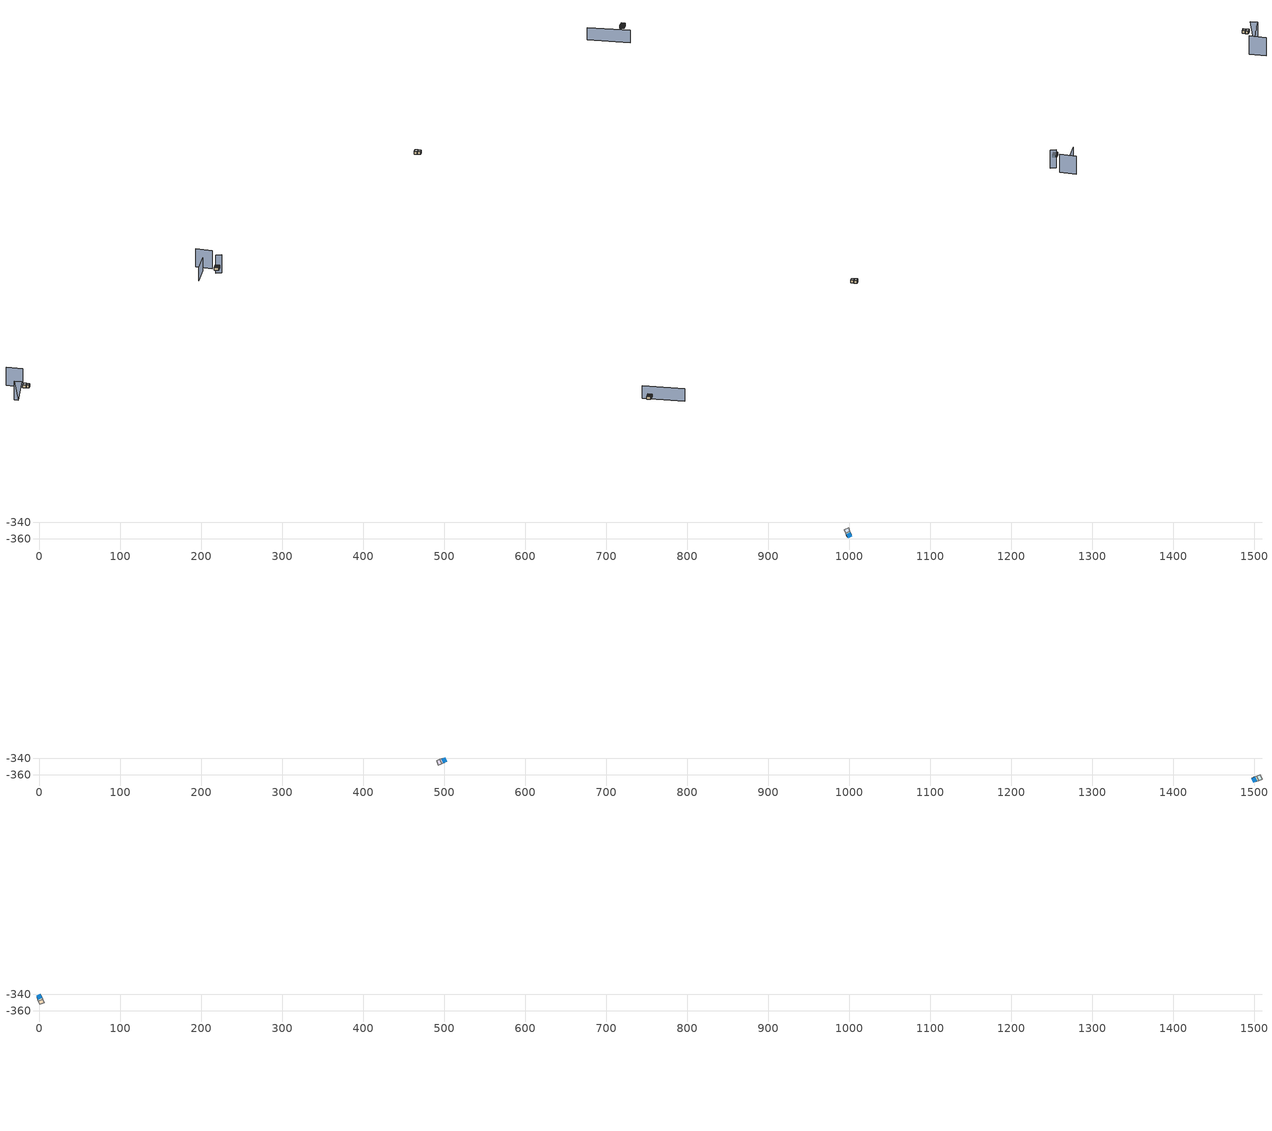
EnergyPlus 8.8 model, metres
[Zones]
2Perim
 floor adiabatic (115mmSandLimeBrick): 997.21,-357.24 995.42,-353.1 1000.92,-350.72 1002.71,-354.86 z4.09
 wall outside (U0-4): 997.21,-357.24 1002.71,-354.86 z4.09:8.17
 wall to 2Core (115mmSandLimeBrick): 1000.92,-350.72 995.42,-353.1 z4.09:8.17
 wall adiabatic (115mmSandLimeBrick): 1002.71,-354.86 1000.92,-350.72 / 995.42,-353.1 997.21,-357.24 z4.09:8.17
 window (Double): 997.3,-357.2 1002.62,-354.89 z4.94:6.63
 ceiling adiabatic (115mmSandLimeBrick): 997.21,-357.24 1002.71,-354.86 1001.18,-351.31 995.67,-353.69 z8.17
 roof outside (U0-3): 995.67,-353.69 1001.18,-351.31 1000.92,-350.72 995.42,-353.1 z8.17
2Core
 floor adiabatic (115mmSandLimeBrick): 995.42,-353.1 993.64,-349 999.15,-346.62 1000.92,-350.72 z4.09
 wall adiabatic (115mmSandLimeBrick): 1000.92,-350.72 999.15,-346.62 993.64,-349 995.42,-353.1 z4.09:8.17
 ceiling adiabatic (115mmSandLimeBrick): 995.42,-353.1 1000.92,-350.72 999.4,-347.2 993.89,-349.59 z8.17
 roof outside (U0-3): 993.89,-349.59 999.4,-347.2 999.15,-346.62 993.64,-349 z8.17
1Perim
 floor adiabatic (115mmSandLimeBrick): 501.1,-345 496.96,-346.79 494.58,-341.29 498.72,-339.49 z12.26
 wall outside (U0-4): 501.1,-345 498.72,-339.49 z12.26:16.35
 wall to 1Core (115mmSandLimeBrick): 494.58,-341.29 496.96,-346.79 z12.26:16.35
 wall adiabatic (115mmSandLimeBrick): 498.72,-339.49 494.58,-341.29 / 496.96,-346.79 501.1,-345 z12.26:16.35
 window (Double): 501.06,-344.91 498.76,-339.59 z13.11:14.8
 ceiling adiabatic (115mmSandLimeBrick): 501.1,-345 498.72,-339.49 495.17,-341.03 497.55,-346.54 z16.35
 roof outside (U0-3): 497.55,-346.54 495.17,-341.03 494.58,-341.29 496.96,-346.79 z16.35
1Core
 floor adiabatic (115mmSandLimeBrick): 496.96,-346.79 492.86,-348.57 490.48,-343.06 494.58,-341.29 z12.26
 wall adiabatic (115mmSandLimeBrick): 494.58,-341.29 490.48,-343.06 492.86,-348.57 496.96,-346.79 z12.26:16.35
 ceiling adiabatic (115mmSandLimeBrick): 496.96,-346.79 494.58,-341.29 491.07,-342.81 493.45,-348.31 z16.35
 roof outside (U0-3): 493.45,-348.31 491.07,-342.81 490.48,-343.06 492.86,-348.57 z16.35
3Perim
 floor adiabatic (115mmSandLimeBrick): 1499,-363.5 1503.2,-361.86 1505.38,-367.45 1501.19,-369.09 z12.26
 wall outside (U0-4): 1499,-363.5 1501.19,-369.09 z12.26:16.35
 wall to 3Core (115mmSandLimeBrick): 1505.38,-367.45 1503.2,-361.86 z12.26:16.35
 wall adiabatic (115mmSandLimeBrick): 1501.19,-369.09 1505.38,-367.45 / 1503.2,-361.86 1499,-363.5 z12.26:16.35
 window (Double): 1499.04,-363.6 1501.15,-369 z13.11:14.8
 ceiling adiabatic (115mmSandLimeBrick): 1499,-363.5 1501.19,-369.09 1504.79,-367.68 1502.6,-362.1 z16.35
 roof outside (U0-3): 1502.6,-362.1 1504.79,-367.68 1505.38,-367.45 1503.2,-361.86 z16.35
3Core
 floor adiabatic (115mmSandLimeBrick): 1503.2,-361.86 1507.36,-360.23 1509.54,-365.82 1505.38,-367.45 z12.26
 wall adiabatic (115mmSandLimeBrick): 1505.38,-367.45 1509.54,-365.82 1507.36,-360.23 1503.2,-361.86 z12.26:16.35
 ceiling adiabatic (115mmSandLimeBrick): 1503.2,-361.86 1505.38,-367.45 1508.95,-366.05 1506.76,-360.47 z16.35
 roof outside (U0-3): 1506.76,-360.47 1508.95,-366.05 1509.54,-365.82 1507.36,-360.23 z16.35
0Perim
 floor adiabatic (115mmSandLimeBrick): 2.79,-341.82 4.58,-345.95 -0.92,-348.34 -2.71,-344.2 z16.35
 wall outside (U0-4): 2.79,-341.82 -2.71,-344.2 z16.35:20.43
 wall to 0Core (115mmSandLimeBrick): -0.92,-348.34 4.58,-345.95 z16.35:20.43
 wall adiabatic (115mmSandLimeBrick): -2.71,-344.2 -0.92,-348.34 / 4.58,-345.95 2.79,-341.82 z16.35:20.43
 window (Double): 2.7,-341.86 -2.62,-344.16 z17.2:18.89
 ceiling adiabatic (115mmSandLimeBrick): 2.79,-341.82 -2.71,-344.2 -1.18,-347.75 4.33,-345.36 z20.43
 roof outside (U0-3): 4.33,-345.36 -1.18,-347.75 -0.92,-348.34 4.58,-345.95 z20.43
0Core
 floor adiabatic (115mmSandLimeBrick): 4.58,-345.95 6.36,-350.05 0.85,-352.44 -0.92,-348.34 z16.35
 wall adiabatic (115mmSandLimeBrick): -0.92,-348.34 0.85,-352.44 6.36,-350.05 4.58,-345.95 z16.35:20.43
 ceiling adiabatic (115mmSandLimeBrick): 4.58,-345.95 -0.92,-348.34 0.6,-351.85 6.11,-349.47 z20.43
 roof outside (U0-3): 6.11,-349.47 0.6,-351.85 0.85,-352.44 6.36,-350.05 z20.43
shading: 22.54,-299.99 29.76,-322.76 / 505.42,-335.47 511.12,-341.81 / 509.08,-299.99 516.3,-322.76 z0:27.48; 471.54,-329.26 502.72,-315.76 z0:19.83; 1487.16,-387.85 1463.12,-332.26 z0:18.75; -13.92,-337.27,28.61 -11.77,-342.23,0 -13.92,-337.27,0; -13.92,-337.27,28.61 -9.62,-347.19,28.61 -11.77,-342.23,0
[Site:GroundTemperature:BuildingSurface]
14, 14, 14, 14, 14, 14, 14, 14, 14, 14, 14, 14
[Site:GroundReflectance]
0.2, 0.2, 0.2, 0.2, 0.2, 0.2, 0.2, 0.2, 0.2, 0.2, 0.2, 0.2
[Site:GroundReflectance:SnowModifier]
1, 1
[Building]
Building: North Axis {deg}=0; Terrain=Suburbs; Loads Convergence Tolerance Value=.04; Temperature Convergence Tolerance Value {deltaC}=.4; Solar Distribution=MinimalShadowing; Maximum Number of Warmup Days=25
[Construction]
115mmSandLimeBrick: Plaster_0.005_115mmSandLimeBrick, Sand-Lime Brick_0.08_115mmSandLimeBrick, Plaster_0.08_115mmSandLimeBrick
U0-4: XPS Board_0.06_U0-4, General Concrete_0.2_U0-4
U0-3: XPS Board_0.12_U0-3, General Concrete_0.2_U0-3
Double: Generic Clear Glass 6mm_0.006_Double, ARGON_0.0013_Double, Generic Clear Glass 6mm_0.006_Double
[Material] Roughness=Rough; Thermal Absorptance=0.9
Name | Thickness {m} | Conductivity {W/m-K} | Density {kg/m3} | Specific Heat {J/kg-K} | Solar Absorptance | Visible Absorptance
Plaster_0.005_115mmSandLimeBrick | 0.005 | 1 | 2000 | 1130 | 0.6 | 0.6
Sand-Lime Brick_0.08_115mmSandLimeBrick | 0.08 | 0.56 | 1200 | 1000 | 0.6 | 0.6
Plaster_0.08_115mmSandLimeBrick | 0.08 | 1 | 2000 | 1130 | 0.6 | 0.6
XPS Board_0.06_U0-4 | 0.06 | 0.034 | 35 | 1400 | 0.6 | 0.6
General Concrete_0.2_U0-4; General Concrete_0.2_U0-3 | 0.2 | 2 | 2400 | 950 | 0.7 | 0.7
XPS Board_0.12_U0-3 | 0.12 | 0.034 | 35 | 1400 | 0.6 | 0.6
[WindowMaterial:Glazing]
Generic Clear Glass 6mm_0.006_Double: Optical Data Type=SpectralAverage; Window Glass Spectral Data Set=SpectralAverage; Thickness {m}=0.006; Solar Transmittance at Normal Incidence=0.68; Front Side Solar Reflectance at Normal Incidence=0.09; Back Side Solar Reflectance at Normal Incidence=0.1; Visible Transmittance at Normal Incidence=0.81; Front Side Visible Reflectance at Normal Incidence=0.11; Back Side Visible Reflectance at Normal Incidence=0.12; Infrared Transmittance at Normal Incidence=0; Front Side Infrared Hemispherical Emissivity=0.2; Back Side Infrared Hemispherical Emissivity=0.2; Conductivity {W/m-K}=0.9; Dirt Correction Factor for Solar and Visible Transmittance=1
[WindowMaterial:Gas]
ARGON_0.0013_Double: Gas Type=ARGON; Thickness {m}=0.0013
[EnergyManagementSystem:Sensor]
Name | Output:Variable or Output:Meter Index Key | Output:Variable or Output:Meter
OutdoorTemp | Environment | Site Outdoor Air Drybulb Temperature
OutdoorRelHumid | Environment | Site Outdoor Air Relative Humidity
USRNATVENT_0Perim; USRNATVENT_1Perim; USRNATVENT_2Perim; USRNATVENT_3Perim | AllOff | Schedule Value
[Zone] Type=1; Multiplier=1; Zone Inside Convection Algorithm=TARP; Zone Outside Convection Algorithm=DOE-2
Name | Volume {m3} | Floor Area {m2}
0Perim; 1Perim; 2Perim; 3Perim | 110.545 | 27.0519
0Core; 1Core; 2Core; 3Core | 109.523 | 26.8018
[People] Number of People Schedule=30HrWk; Number of People Calculation Method=People/Area; People per Zone Floor Area {person/m2}=0.5; Fraction Radiant=0.3; Sensible Heat Fraction=AUTOCALCULATE; Carbon Dioxide Generation Rate {m3/s-W}=3.82e-08; Enable ASHRAE 55 Comfort Warnings=No; Mean Radiant Temperature Calculation Type=ZoneAveraged; Clothing Insulation Calculation Method=DynamicClothingModelASHRAE55; Thermal Comfort Model 1 Type=AdaptiveASH55
Name | Zone or ZoneList | Activity Level Schedule | Work Efficiency Schedule | Air Velocity Schedule
People 0Perim | 0Perim | 0PerimPeopleActivity | 0PerimWorkEfficiency | 0PerimAirVelocity
People 0Core | 0Core | 0CorePeopleActivity | 0CoreWorkEfficiency | 0CoreAirVelocity
People 1Perim | 1Perim | 1PerimPeopleActivity | 1PerimWorkEfficiency | 1PerimAirVelocity
People 1Core | 1Core | 1CorePeopleActivity | 1CoreWorkEfficiency | 1CoreAirVelocity
People 2Perim | 2Perim | 2PerimPeopleActivity | 2PerimWorkEfficiency | 2PerimAirVelocity
People 2Core | 2Core | 2CorePeopleActivity | 2CoreWorkEfficiency | 2CoreAirVelocity
People 3Perim | 3Perim | 3PerimPeopleActivity | 3PerimWorkEfficiency | 3PerimAirVelocity
People 3Core | 3Core | 3CorePeopleActivity | 3CoreWorkEfficiency | 3CoreAirVelocity
[ElectricEquipment] Schedule=30HrWk; Design Level Calculation Method=Watts/Area; Watts per Zone Floor Area {W/m2}=15; Fraction Latent=0; Fraction Radiant=.2; Fraction Lost=0
Name | Zone or ZoneList
0Perim Equipment 1 | 0Perim
0Core Equipment 1 | 0Core
1Perim Equipment 1 | 1Perim
1Core Equipment 1 | 1Core
2Perim Equipment 1 | 2Perim
2Core Equipment 1 | 2Core
3Perim Equipment 1 | 3Perim
3Core Equipment 1 | 3Core
[Lights] Schedule=30HrWk; Design Level Calculation Method=Watts/Area; Watts per Zone Floor Area {W/m2}=10; Return Air Fraction=0; Fraction Radiant=.42; Fraction Visible=.18; Fraction Replaceable=1
Name | Zone or ZoneList
0Perim General lighting | 0Perim
0Core General lighting | 0Core
1Perim General lighting | 1Perim
1Core General lighting | 1Core
2Perim General lighting | 2Perim
2Core General lighting | 2Core
3Perim General lighting | 3Perim
3Core General lighting | 3Core
[Daylighting:Controls] Daylighting Method=SplitFlux; Lighting Control Type=Continuous; Minimum Input Power Fraction for Continuous or ContinuousOff Dimming Control=0.1; Minimum Light Output Fraction for Continuous or ContinuousOff Dimming Control=0.1; Number of Stepped Control Steps=3; Probability Lighting will be Reset When Needed in Manual Stepped Control=1; Glare Calculation Azimuth Angle of View Direction Clockwise from Zone y-Axis {deg}=0; Maximum Allowable Discomfort Glare Index=22; Fraction of Zone Controlled by Reference Point 1=1; Illuminance Setpoint at Reference Point 1 {lux}=500
Name | Zone | Glare Calculation Daylighting Reference Point | Daylighting Reference Point 1
0Perim_DaylCtrl | 0Perim | 0Perim_DaylRefPt1 | 0Perim_DaylRefPt1
0Core_DaylCtrl | 0Core | 0Core_DaylRefPt1 | 0Core_DaylRefPt1
1Perim_DaylCtrl | 1Perim | 1Perim_DaylRefPt1 | 1Perim_DaylRefPt1
1Core_DaylCtrl | 1Core | 1Core_DaylRefPt1 | 1Core_DaylRefPt1
2Perim_DaylCtrl | 2Perim | 2Perim_DaylRefPt1 | 2Perim_DaylRefPt1
2Core_DaylCtrl | 2Core | 2Core_DaylRefPt1 | 2Core_DaylRefPt1
3Perim_DaylCtrl | 3Perim | 3Perim_DaylRefPt1 | 3Perim_DaylRefPt1
3Core_DaylCtrl | 3Core | 3Core_DaylRefPt1 | 3Core_DaylRefPt1
[ZoneControl:Thermostat]
Name | Zone or ZoneList | Control Type Schedule | Control 1
0Perim Thermostat | 0Perim | 0PerimZoneControlTypeSched | Dual Setpoint - Zone 0Perim
0Core Thermostat | 0Core | 0CoreZoneControlTypeSched | Dual Setpoint - Zone 0Core
1Perim Thermostat | 1Perim | 1PerimZoneControlTypeSched | Dual Setpoint - Zone 1Perim
1Core Thermostat | 1Core | 1CoreZoneControlTypeSched | Dual Setpoint - Zone 1Core
2Perim Thermostat | 2Perim | 2PerimZoneControlTypeSched | Dual Setpoint - Zone 2Perim
2Core Thermostat | 2Core | 2CoreZoneControlTypeSched | Dual Setpoint - Zone 2Core
3Perim Thermostat | 3Perim | 3PerimZoneControlTypeSched | Dual Setpoint - Zone 3Perim
3Core Thermostat | 3Core | 3CoreZoneControlTypeSched | Dual Setpoint - Zone 3Core
[ThermostatSetpoint:DualSetpoint]
Name | Heating Setpoint Temperature Schedule | Cooling Setpoint Temperature Schedule
Dual Setpoint - Zone 0Perim | 0PerimHeating_SP_Sch | 0PerimCooling_SP_Sch
Dual Setpoint - Zone 0Core | 0CoreHeating_SP_Sch | 0CoreCooling_SP_Sch
Dual Setpoint - Zone 1Perim | 1PerimHeating_SP_Sch | 1PerimCooling_SP_Sch
Dual Setpoint - Zone 1Core | 1CoreHeating_SP_Sch | 1CoreCooling_SP_Sch
Dual Setpoint - Zone 2Perim | 2PerimHeating_SP_Sch | 2PerimCooling_SP_Sch
Dual Setpoint - Zone 2Core | 2CoreHeating_SP_Sch | 2CoreCooling_SP_Sch
Dual Setpoint - Zone 3Perim | 3PerimHeating_SP_Sch | 3PerimCooling_SP_Sch
Dual Setpoint - Zone 3Core | 3CoreHeating_SP_Sch | 3CoreCooling_SP_Sch
[Zone equipment]
0Perim: 0Perim Ideal Loads Air
0Core: 0Core Ideal Loads Air
1Perim: 1Perim Ideal Loads Air
1Core: 1Core Ideal Loads Air
2Perim: 2Perim Ideal Loads Air
2Core: 2Core Ideal Loads Air
3Perim: 3Perim Ideal Loads Air
3Core: 3Core Ideal Loads Air
[ZoneHVAC:IdealLoadsAirSystem] Maximum Heating Supply Air Temperature {C}=30; Minimum Cooling Supply Air Temperature {C}=18; Maximum Heating Supply Air Humidity Ratio {kgWater/kgDryAir}=0.01; Minimum Cooling Supply Air Humidity Ratio {kgWater/kgDryAir}=0.008; Heating Limit=NoLimit; Maximum Heating Air Flow Rate {m3/s}=100; Cooling Limit=NoLimit; Maximum Cooling Air Flow Rate {m3/s}=100; Heating Availability Schedule=AllOn; Cooling Availability Schedule=AllOn; Dehumidification Control Type=None; Humidification Control Type=None; Demand Controlled Ventilation Type=OccupancySchedule; Outdoor Air Economizer Type=NoEconomizer; Heat Recovery Type=None; Sensible Heat Recovery Effectiveness=0.7; Latent Heat Recovery Effectiveness=0.65
Name | Design Specification Outdoor Air Object
0Perim Ideal Loads Air | 0PerimMinFreshAir
0Core Ideal Loads Air | 0CoreMinFreshAir
1Perim Ideal Loads Air | 1PerimMinFreshAir
1Core Ideal Loads Air | 1CoreMinFreshAir
2Perim Ideal Loads Air | 2PerimMinFreshAir
2Core Ideal Loads Air | 2CoreMinFreshAir
3Perim Ideal Loads Air | 3PerimMinFreshAir
3Core Ideal Loads Air | 3CoreMinFreshAir
[DesignSpecification:OutdoorAir] Outdoor Air Method=Sum; Outdoor Air Flow per Person {m3/s-person}=0.002; Outdoor Air Flow per Zone Floor Area {m3/s-m2}=0.002; Outdoor Air Schedule=AllOn
0PerimMinFreshAir; 0CoreMinFreshAir; 1PerimMinFreshAir; 1CoreMinFreshAir; 2PerimMinFreshAir; 2CoreMinFreshAir; 3PerimMinFreshAir; 3CoreMinFreshAir
[ZoneVentilation:DesignFlowRate] Schedule=AllOn; Design Flow Rate Calculation Method=AirChanges/Hour; Air Changes per Hour {1/hr}=0; Ventilation Type=NATURAL; Fan Pressure Rise {Pa}=0; Fan Total Efficiency=1; Constant Term Coefficient=1; Temperature Term Coefficient=0; Velocity Term Coefficient=0; Velocity Squared Term Coefficient=0; Minimum Indoor Temperature {C}=18; Delta Temperature {deltaC}=1; Maximum Wind Speed {m/s}=40
Name | Zone or ZoneList
0Perim ScheduledVent | 0Perim
1Perim ScheduledVent | 1Perim
2Perim ScheduledVent | 2Perim
3Perim ScheduledVent | 3Perim
[EnergyManagementSystem:Actuator] Actuated Component Type=Schedule:Constant; Actuated Component Control Type=Schedule Value
Name | Actuated Component Unique
NATVENT_AVAIL_SCHED_ACTUATOR_0Perim | NATVENT_AVAIL_SCHED_0Perim
NATVENT_AVAIL_SCHED_ACTUATOR_1Perim | NATVENT_AVAIL_SCHED_1Perim
NATVENT_AVAIL_SCHED_ACTUATOR_2Perim | NATVENT_AVAIL_SCHED_2Perim
NATVENT_AVAIL_SCHED_ACTUATOR_3Perim | NATVENT_AVAIL_SCHED_3Perim
[EnergyManagementSystem:ProgramCallingManager]
My 0Perim_Setpoint_Schedule_Calculator_Example: BeginTimestepBeforePredictor; 0Perim_ErlEnforceBinary
My 1Perim_Setpoint_Schedule_Calculator_Example: BeginTimestepBeforePredictor; 1Perim_ErlEnforceBinary
My 2Perim_Setpoint_Schedule_Calculator_Example: BeginTimestepBeforePredictor; 2Perim_ErlEnforceBinary
My 3Perim_Setpoint_Schedule_Calculator_Example: BeginTimestepBeforePredictor; 3Perim_ErlEnforceBinary
[EnergyManagementSystem:Program]
0Perim_ErlEnforceBinary: IF (USRNATVENT_0Perim > 0); Set NATVENT_AVAIL_SCHED_ACTUATOR_0Perim = 1; ELSE; Set NATVENT_AVAIL_SCHED_ACTUATOR_0Perim = 0; ENDIF
1Perim_ErlEnforceBinary: IF (USRNATVENT_1Perim > 0); Set NATVENT_AVAIL_SCHED_ACTUATOR_1Perim = 1; ELSE; Set NATVENT_AVAIL_SCHED_ACTUATOR_1Perim = 0; ENDIF
2Perim_ErlEnforceBinary: IF (USRNATVENT_2Perim > 0); Set NATVENT_AVAIL_SCHED_ACTUATOR_2Perim = 1; ELSE; Set NATVENT_AVAIL_SCHED_ACTUATOR_2Perim = 0; ENDIF
3Perim_ErlEnforceBinary: IF (USRNATVENT_3Perim > 0); Set NATVENT_AVAIL_SCHED_ACTUATOR_3Perim = 1; ELSE; Set NATVENT_AVAIL_SCHED_ACTUATOR_3Perim = 0; ENDIF
[ZoneVentilation:WindandStackOpenArea] Opening Area {m2}=7.84591; Opening Effectiveness=0; Effective Angle {deg}=0; Height Difference {m}=0.422732; Discharge Coefficient for Opening=0.6; Minimum Indoor Temperature {C}=22; Maximum Indoor Temperature {C}=100; Delta Temperature {deltaC}=1; Minimum Outdoor Temperature {C}=22; Maximum Outdoor Temperature {C}=26; Maximum Wind Speed {m/s}=40
Name | Zone | Opening Area Fraction Schedule
0PerimNatVent_Buoy | 0Perim | NATVENT_AVAIL_SCHED_0Perim
1PerimNatVent_Buoy | 1Perim | NATVENT_AVAIL_SCHED_1Perim
2PerimNatVent_Buoy | 2Perim | NATVENT_AVAIL_SCHED_2Perim
3PerimNatVent_Buoy | 3Perim | NATVENT_AVAIL_SCHED_3Perim
[ZoneInfiltration:DesignFlowRate] Schedule=On; Design Flow Rate Calculation Method=AirChanges/Hour; Air Changes per Hour {1/hr}=0.05; Constant Term Coefficient=1; Temperature Term Coefficient=0; Velocity Term Coefficient=0; Velocity Squared Term Coefficient=0
Name | Zone or ZoneList
0PerimInfiltration | 0Perim
1PerimInfiltration | 1Perim
2PerimInfiltration | 2Perim
3PerimInfiltration | 3Perim
[WaterUse:Equipment]
Name | Peak Flow Rate {m3/s} | Flow Rate Fraction Schedule | Target Temperature Schedule | Hot Water Supply Temperature Schedule | Cold Water Supply Temperature Schedule
DHW 0Perim | 0 | equipOffice | DHW Supply Temperature 0Perim | DHW Supply Temperature 0Perim | DHW Mains Temperature 0Perim
DHW 0Core | 7.44494e-06 | 60HrWk | DHW Supply Temperature 0Core | DHW Supply Temperature 0Core | DHW Mains Temperature 0Core
DHW 1Perim | 0 | equipOffice | DHW Supply Temperature 1Perim | DHW Supply Temperature 1Perim | DHW Mains Temperature 1Perim
DHW 1Core | 7.44494e-06 | 60HrWk | DHW Supply Temperature 1Core | DHW Supply Temperature 1Core | DHW Mains Temperature 1Core
DHW 2Perim | 0 | equipOffice | DHW Supply Temperature 2Perim | DHW Supply Temperature 2Perim | DHW Mains Temperature 2Perim
DHW 2Core | 7.44494e-06 | 60HrWk | DHW Supply Temperature 2Core | DHW Supply Temperature 2Core | DHW Mains Temperature 2Core
DHW 3Perim | 0 | equipOffice | DHW Supply Temperature 3Perim | DHW Supply Temperature 3Perim | DHW Mains Temperature 3Perim
DHW 3Core | 7.44494e-06 | 60HrWk | DHW Supply Temperature 3Core | DHW Supply Temperature 3Core | DHW Mains Temperature 3Core
[Schedule:Constant]
On: On/Off, 1
0PerimPeopleActivity; 0CorePeopleActivity; 1PerimPeopleActivity; 1CorePeopleActivity; 2PerimPeopleActivity; 2CorePeopleActivity; 3PerimPeopleActivity; 3CorePeopleActivity: Any Number, 125.28
0PerimAirVelocity; 0CoreAirVelocity; 1PerimAirVelocity; 1CoreAirVelocity; 2PerimAirVelocity; 2CoreAirVelocity; 3PerimAirVelocity; 3CoreAirVelocity: Any Number, 0.2
0PerimWorkEfficiency; 0CoreWorkEfficiency; 1PerimWorkEfficiency; 1CoreWorkEfficiency; 2PerimWorkEfficiency; 2CoreWorkEfficiency; 3PerimWorkEfficiency; 3CoreWorkEfficiency: Any Number, 0
0PerimHeating_SP_Sch; 0PerimCooling_SP_Sch; 0CoreHeating_SP_Sch; 0CoreCooling_SP_Sch; 1PerimHeating_SP_Sch; 1PerimCooling_SP_Sch; 1CoreHeating_SP_Sch; 1CoreCooling_SP_Sch; 2PerimHeating_SP_Sch; 2PerimCooling_SP_Sch; 2CoreHeating_SP_Sch; 2CoreCooling_SP_Sch; 3PerimHeating_SP_Sch; 3PerimCooling_SP_Sch; 3CoreHeating_SP_Sch; 3CoreCooling_SP_Sch: Temperature, 22
0PerimZoneControlTypeSched; 0CoreZoneControlTypeSched; 1PerimZoneControlTypeSched; 1CoreZoneControlTypeSched; 2PerimZoneControlTypeSched; 2CoreZoneControlTypeSched; 3PerimZoneControlTypeSched; 3CoreZoneControlTypeSched: Any Number, 4
NATVENT_AVAIL_SCHED_0Perim; NATVENT_AVAIL_SCHED_1Perim; NATVENT_AVAIL_SCHED_2Perim; NATVENT_AVAIL_SCHED_3Perim: Fraction, 1
DHW Supply Temperature 0Perim; DHW Supply Temperature 0Core; DHW Supply Temperature 1Perim; DHW Supply Temperature 1Core; DHW Supply Temperature 2Perim; DHW Supply Temperature 2Core; DHW Supply Temperature 3Perim; DHW Supply Temperature 3Core: Temperature, 65
DHW Mains Temperature 0Perim; DHW Mains Temperature 0Core; DHW Mains Temperature 1Perim; DHW Mains Temperature 1Core; DHW Mains Temperature 2Perim; DHW Mains Temperature 2Core; DHW Mains Temperature 3Perim; DHW Mains Temperature 3Core: Temperature, 10
[Schedule:Year]
30HrWk: 30HrWk, 1, 1, 12, 31
AllOn: AllOn, 1, 1, 12, 31
equipOffice: equipOffice, 1, 1, 12, 31
AllOff: AllOff, 1, 1, 12, 31
60HrWk: 60HrWk, 1, 1, 12, 31
[Schedule:Week:Daily]
30HrWk: 30HrWkDay, 30HrWkDay, 30HrWkDay, 30HrWkDay, 30HrWkDay, 30HrWkDay, 30HrWkDay, 30HrWkDay, 30HrWkDay, 30HrWkDay, 30HrWkDay, 30HrWkDay
AllOn: AllOn, AllOn, AllOn, AllOn, AllOn, AllOn, AllOn, AllOn, AllOn, AllOn, AllOn, AllOn
equipOffice: equipOfficeWeekEnd, equipOffice, equipOffice, equipOffice, equipOffice, equipOffice, equipOfficeWeekEnd, equipOfficeWeekEnd, equipOffice, equipOffice, equipOffice, equipOffice
AllOff: AllOff, AllOff, AllOff, AllOff, AllOff, AllOff, AllOff, AllOff, AllOff, AllOff, AllOff, AllOff
60HrWk: 60HrWkDay, 60HrWkDay, 60HrWkDay, 60HrWkDay, 60HrWkDay, 60HrWkDay, 60HrWkDay, 60HrWkDay, 60HrWkDay, 60HrWkDay, 60HrWkDay, 60HrWkDay
[Schedule:Day:Hourly]
30HrWkDay; equipOffice; equipOfficeWeekEnd: 0.1, 0.1, 0.1, 0.1, 0.1, 0.1, 0.1, 0.2, 0.4, 0.6, 0.8, 0.8, 0.4, 0.6, 0.8, 0.8, 0.4, 0.2, 0.1, 0.1, 0.1, 0.1, 0.1, 0.1
AllOn: 1, 1, 1, 1, 1, 1, 1, 1, 1, 1, 1, 1, 1, 1, 1, 1, 1, 1, 1, 1, 1, 1, 1, 1
AllOff: 0, 0, 0, 0, 0, 0, 0, 0, 0, 0, 0, 0, 0, 0, 0, 0, 0, 0, 0, 0, 0, 0, 0, 0
60HrWkDay: 0.2, 0.2, 0.2, 0.2, 0.2, 0.2, 0.2, 0.4, 0.8, 0.8, 1, 1, 0.8, 1, 1, 1, 0.8, 0.4, 0.2, 0.2, 0.2, 0.2, 0.2, 0.2
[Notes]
----  This file was generated with Archsim v.4.0.2.17
-------------------------ERL SENSORS--------------------------
115mmSandLimeBrick GasType: Partition
